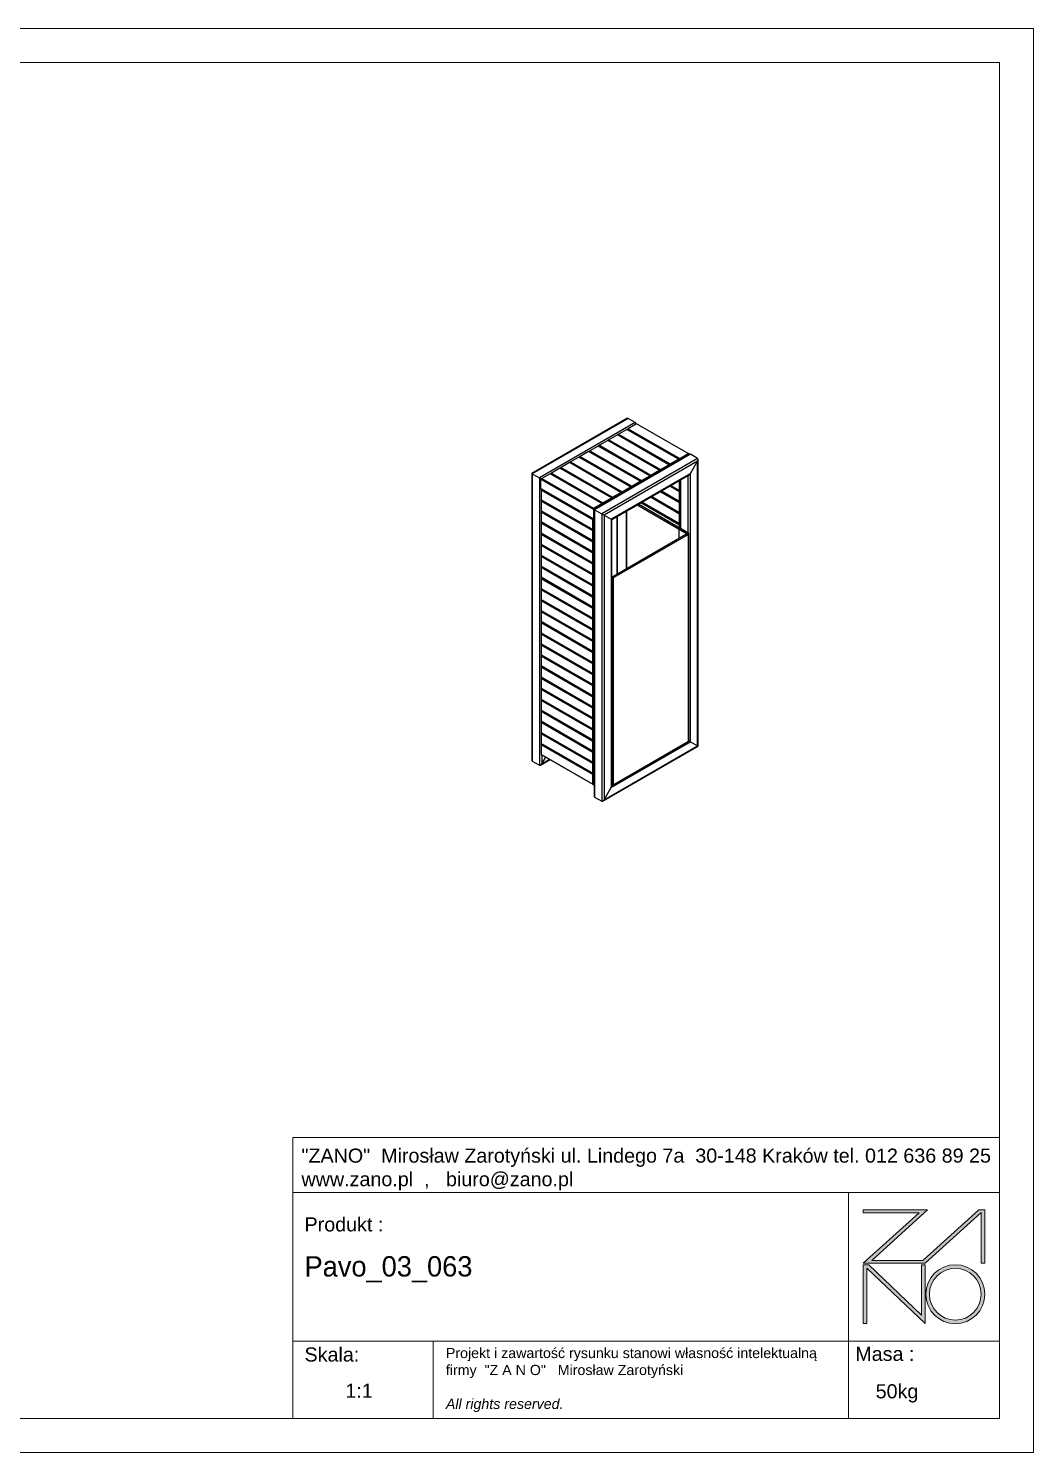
# Model space of a CAD drawing. Header units: millimetres. Extents: x 2058 to 7998, y -1405 to 2795.
# Drawn here: x 5033 to 7998, y -1405 to 2795 of the extents above; entities that cross this region are included whole.
import ezdxf

# ---------------------------------------------------------------- set-up
doc = ezdxf.new("R2010")
doc.units = ezdxf.units.MM
doc.layers.add('tabelka', color=155, linetype='Continuous')

# ---------------------------------------------------------------- blocks, each defined once
blk = doc.blocks.new('zano')
at = {"layer": 'Defpoints', "lineweight": 5}
for points in [[(6270.2, 3716.2), (6270.2, 3707.4), (6434.8, 3707.4), (6270.2, 3558.4), (6452.4, 3558.4), (6617.9, 3708.2), (6617.9, 3558.4), (6628.6, 3558.4), (6628.6, 3716.2), (6610.7, 3716.2), (6446.1, 3567.2), (6295.4, 3567.2), (6459.9, 3716.2), (6270.2, 3716.2), (6270.2, 3707.4)], [(6270.2, 3554.4), (6286.2, 3554.4), (6441.7, 3405.6), (6441.7, 3554.4), (6452.4, 3554.4), (6452.4, 3380.5), (6281, 3544.6), (6281, 3380.5), (6270.2, 3380.5)]]:
    blk.add_hatch(color=251, dxfattribs=at).paths.add_polyline_path(points)
h = blk.add_hatch(color=251, dxfattribs=at)
h.paths.add_polyline_path([(6454.7, 3467.4, 1), (6628.6, 3467.4, 1)])
h.paths.add_polyline_path([(6617.9, 3467.4, -1), (6465.4, 3467.4, -1)], flags=16)
at = {"layer": 'Defpoints', "color": 251, "lineweight": 5}
blk.add_lwpolyline([(6434.8, 3707.4), (6270.2, 3558.4), (6452.4, 3558.4), (6617.9, 3708.2), (6617.9, 3558.4), (6628.6, 3558.4), (6628.6, 3716.2), (6610.7, 3716.2), (6446.1, 3567.2), (6295.4, 3567.2), (6459.9, 3716.2), (6270.2, 3716.2), (6270.2, 3707.4), (6432.1, 3707.4)], dxfattribs=at)
for points in [[(6270.2, 3716.2), (6270.2, 3707.4), (6434.8, 3707.4), (6270.2, 3558.4), (6452.4, 3558.4), (6617.9, 3708.2), (6617.9, 3558.4), (6628.6, 3558.4), (6628.6, 3716.2), (6610.7, 3716.2), (6446.1, 3567.2), (6295.4, 3567.2), (6459.9, 3716.2), (6270.2, 3716.2), (6270.2, 3707.4)], [(6270.2, 3554.4), (6286.2, 3554.4), (6441.7, 3405.6), (6441.7, 3554.4), (6452.4, 3554.4), (6452.4, 3380.5), (6281, 3544.6), (6281, 3380.5), (6270.2, 3380.5)]]:
    blk.add_lwpolyline(points, close=True, dxfattribs=at)
for radius in [87, 76.3]:
    blk.add_circle((6541.7, 3467.4), radius, dxfattribs=at)
blk = doc.blocks.new('TABELA')
at = {"layer": 'tabelka', "lineweight": 5}
for p, q in [((4587.4, 3929.4), (6672.4, 3929.4)), ((4587.4, 3767.6), (4587.4, 3929.4)), ((4587.4, 3929.4), (6672.4, 3929.4)), ((6226.5, 3767.6), (6226.5, 3329)), ((4587.4, 3329), (6672.4, 3329)), ((5001.6, 3329), (5001.6, 3100.4)), ((6226.5, 3329), (6226.5, 3100.4))]:
    blk.add_line(p, q, dxfattribs=at)
blk.add_lwpolyline([(4587.4, 3767.6), (6672.4, 3767.6), (6672.4, 3100.4), (4587.4, 3100.4)], close=True, dxfattribs=at)
blk.add_blockref('zano', (0, 0))
at = {"layer": 'tabelka', "lineweight": 5, "attachment_point": 1}
for s, insert, char_height, width in [('{\\fArial|b0|i0|c238|p34;"ZANO"  Mirosław Zarotyński ul. Lindego 7a  30-148 Kraków tel. 012 636 89 25\\Pwww.zano.pl  ,   biuro@zano.pl}', (4613, 3896.9), 41.595, 2040.38), ('{\\fArial|b0|i0|c238|p34;Produkt : }', (4622, 3694.1), 41.595, 265.273), ('{\\fCentury Gothic|b0|i0|c238|p34;Pavo_03_063}', (4622, 3579.5), 60, 713.135), ('{\\fArial|b0|i0|c238|p34;Skala: }', (4622, 3310.3), 41.595, 191.675), ('{\\fArial|b0|i0|c238|p34;Masa :}', (6246.7, 3312.2), 41.595, 200.457), ('{\\fArial|b0|i0|c238|p34;1:1}', (4742.5, 3203.5), 41.595, 42.482), ('{\\fArial|b0|i0|c238|p34;50kg}', (6306.7, 3201.8), 41.595, 42.482)]:
    blk.add_mtext(s, dxfattribs=dict(at, insert=insert, char_height=char_height, width=width))
at = {"layer": 'tabelka', "color": 1, "lineweight": 5, "insert": (5038.9, 3308.9), "char_height": 30, "width": 1186.12, "attachment_point": 1}
blk.add_mtext('{\\fArial|b0|i0|c0|p34;Projekt i zawartość rysunku stanowi własność intelektualną firmy \\fArial|b0|i0|c238|p34; "Z A N O"   Mirosław Zarotyński\\fArial|b0|i1|c238|p34;\\P\\PAll rights reserved.}', dxfattribs=at)
blk = doc.blocks.new('izometria')
for p, q in [((501.7, -434.4), (221, -596.4)), ((505.4, -434), (222.6, -597.3)), ((526.3, -446.1), (243.5, -609.4)), ((530, -450.3), (505.3, -464.5)), ((526.3, -446.1), (505.4, -434)), ((527.9, -451.5), (527.9, -449.5)), ((682.1, -538), (530, -450.3)), ((445.2, -499.2), (420.4, -513.5)), ((448.7, -497.2), (445.2, -499.2)), ((597.2, -587), (445.2, -499.2)), ((473.5, -482.9), (448.7, -497.2)), ((448.7, -497.2), (600.7, -585)), ((477, -480.9), (473.5, -482.9)), ((625.5, -570.7), (473.5, -482.9)), ((501.7, -466.6), (477, -480.9)), ((477, -480.9), (629, -568.6)), ((505.3, -464.5), (501.7, -466.6)), ((653.8, -554.3), (501.7, -466.6)), ((505.3, -464.5), (657.3, -552.3)), ((388.6, -531.9), (363.9, -546.2)), ((392.1, -529.9), (388.6, -531.9)), ((540.6, -619.7), (388.6, -531.9)), ((416.9, -515.6), (392.1, -529.9)), ((392.1, -529.9), (544.2, -617.6)), ((685.6, -540.5), (404.9, -702.5)), ((689.3, -540.1), (406.4, -703.4)), ((420.4, -513.5), (416.9, -515.6)), ((568.9, -603.3), (416.9, -515.6)), ((420.4, -513.5), (572.4, -601.3)), ((657.3, -552.3), (682.1, -538)), ((685.6, -540.1), (657.3, -556.4)), ((685.6, -540.1), (682.1, -538)), ((685.6, -540.1), (685.6, -540.5)), ((710.2, -552.2), (689.3, -540.1)), ((303.7, -580.9), (279, -595.2)), ((307.3, -578.8), (303.7, -580.9)), ((455.8, -668.6), (303.7, -580.9)), ((332, -564.5), (307.3, -578.8)), ((307.3, -578.8), (459.3, -666.6)), ((335.6, -562.5), (332, -564.5)), ((484.1, -652.3), (332, -564.5)), ((360.3, -548.2), (335.6, -562.5)), ((335.6, -562.5), (487.6, -650.3)), ((363.9, -546.2), (360.3, -548.2)), ((512.3, -636), (360.3, -548.2)), ((363.9, -546.2), (515.9, -633.9)), ((710.2, -552.2), (427.4, -715.5)), ((710.2, -560.7), (434.7, -719.7)), ((572.4, -601.3), (597.2, -587)), ((600.7, -589), (597.2, -587)), ((600.7, -585), (625.5, -570.7)), ((629, -572.7), (600.7, -589)), ((600.7, -585), (600.7, -589)), ((629, -572.7), (625.5, -570.7)), ((629, -568.6), (653.8, -554.3)), ((657.3, -556.4), (629, -572.7)), ((629, -568.6), (629, -572.7)), ((629, -572.7), (629, -573.2)), ((657.3, -556.4), (653.8, -554.3)), ((657.3, -552.3), (657.3, -556.4)), ((657.3, -556.4), (657.3, -556.8)), ((689.3, -597), (710.2, -560.7)), ((710.2, -1399.8), (710.2, -560.7)), ((711.7, -1400.7), (711.7, -555.6)), ((221, -596.4), (221, -1441.5)), ((222.6, -597.3), (222.6, -1444.9)), ((222.6, -597.3), (243.5, -609.4)), ((243.5, -609.4), (243.5, -1456.9)), ((250.7, -611.5), (247.2, -613.5)), ((402.7, -703.3), (247.2, -613.5)), ((247.2, -613.5), (247.2, -640.5)), ((275.5, -597.2), (250.7, -611.5)), ((250.7, -611.5), (402.7, -699.3)), ((279, -595.2), (275.5, -597.2)), ((427.5, -685), (275.5, -597.2)), ((279, -595.2), (431, -682.9)), ((689.3, -597), (455.6, -731.8)), ((457.2, -732.7), (685.6, -600.8)), ((515.9, -633.9), (540.6, -619.7)), ((544.2, -621.7), (515.9, -638)), ((544.2, -621.7), (540.6, -619.7)), ((544.2, -617.6), (568.9, -603.3)), ((572.4, -605.4), (544.2, -621.7)), ((544.2, -617.6), (544.2, -621.7)), ((544.2, -621.7), (544.2, -622.1)), ((572.4, -605.4), (568.9, -603.3)), ((600.7, -589), (572.4, -605.4)), ((572.4, -601.3), (572.4, -605.4)), ((572.4, -605.4), (572.4, -605.8)), ((600.7, -589), (600.7, -589.5)), ((656.9, -618.2), (656.2, -617.8)), ((659.5, -616.8), (656.9, -618.2)), ((656.9, -646.8), (656.9, -618.2)), ((659.5, -615.9), (659.5, -759)), ((661, -759.8), (661, -615.1)), ((681.9, -771.9), (681.9, -603)), ((689.3, -1387.7), (689.3, -597)), ((247.2, -640.5), (402.7, -730.3)), ((247.2, -640.5), (250.7, -642.5)), ((248.9, -641.5), (404.5, -731.3)), ((248.9, -641.5), (248.9, -645.6)), ((248.9, -641.5), (248.9, -641.5)), ((401, -733.3), (248.9, -645.6)), ((248.9, -645.6), (248.9, -674.2)), ((402.7, -730.3), (250.7, -642.5)), ((431, -682.9), (455.8, -668.6)), ((459.3, -670.7), (431, -687)), ((459.3, -670.7), (455.8, -668.6)), ((459.3, -666.6), (484.1, -652.3)), ((487.6, -654.4), (459.3, -670.7)), ((459.3, -666.6), (459.3, -670.7)), ((459.3, -670.7), (459.3, -671.1)), ((487.6, -654.4), (484.1, -652.3)), ((487.6, -650.3), (512.3, -636)), ((515.9, -638), (487.6, -654.4)), ((487.6, -650.3), (487.6, -654.4)), ((487.6, -654.4), (487.6, -654.8)), ((515.9, -638), (512.3, -636)), ((515.9, -633.9), (515.9, -638)), ((515.9, -638), (515.9, -638.5)), ((656.9, -716.2), (571.3, -666.8)), ((574.9, -664.8), (659.5, -713.6)), ((574.9, -664.8), (656.9, -712.1)), ((656.9, -683.6), (599.6, -650.5)), ((603.2, -648.4), (656.9, -679.5)), ((659.5, -680.9), (603.2, -648.4)), ((656.9, -650.9), (627.9, -634.1)), ((631.5, -632.1), (659.5, -648.3)), ((631.5, -632.1), (656.9, -646.8)), ((656.9, -646.8), (659.5, -648.3)), ((659.5, -649.5), (656.9, -650.9)), ((656.9, -679.5), (656.9, -650.9)), ((248.9, -674.2), (401, -761.9)), ((404.5, -764), (248.9, -674.2)), ((248.9, -674.2), (248.9, -674.2)), ((248.9, -674.2), (248.9, -678.2)), ((401, -766), (248.9, -678.2)), ((248.9, -678.2), (248.9, -706.8)), ((248.9, -706.8), (401, -794.6)), ((404.5, -796.6), (248.9, -706.8)), ((248.9, -706.8), (248.9, -706.8)), ((248.9, -706.8), (248.9, -710.9)), ((401, -798.7), (248.9, -710.9)), ((248.9, -710.9), (248.9, -739.5)), ((402.7, -699.3), (427.5, -685)), ((431, -687), (402.7, -703.3)), ((402.7, -699.3), (402.7, -703.3)), ((402.7, -703.3), (402.7, -730.3)), ((404.9, -702.5), (404.9, -1547.6)), ((406.4, -703.4), (406.4, -1551)), ((406.4, -703.4), (427.4, -715.5)), ((431, -687), (427.5, -685)), ((431, -682.9), (431, -687)), ((431, -687), (431, -687.5)), ((499.6, -708.2), (499.6, -878.5)), ((500.7, -707.6), (500.7, -877.8)), ((679.2, -775.1), (531.5, -689.8)), ((532.2, -689.4), (679.9, -774.7)), ((683.6, -772.9), (535.6, -687.4)), ((656.9, -748.9), (543, -683.1)), ((546.6, -681.1), (656.9, -744.8)), ((659.5, -746.3), (546.6, -681.1)), ((656.9, -679.5), (659.5, -680.9)), ((659.5, -682.1), (656.9, -683.6)), ((656.9, -712.1), (656.9, -683.6)), ((656.9, -712.1), (659.5, -713.6)), ((248.9, -739.5), (401, -827.2)), ((404.5, -829.3), (248.9, -739.5)), ((248.9, -739.5), (248.9, -739.5)), ((248.9, -739.5), (248.9, -743.6)), ((401, -831.3), (248.9, -743.6)), ((248.9, -743.6), (248.9, -772.1)), ((404.5, -731.3), (401, -733.3)), ((401, -761.9), (401, -733.3)), ((402.7, -730.3), (404.9, -729)), ((404.9, -729), (402.7, -730.3)), ((402.7, -730.3), (402.7, -730.3)), ((404.5, -731.3), (404.9, -731.1)), ((404.5, -731.3), (404.5, -764)), ((427.4, -715.5), (427.4, -1563.1)), ((434.7, -719.7), (434.7, -1558.8)), ((434.7, -719.7), (455.6, -731.8)), ((455.6, -731.8), (455.6, -1522.6)), ((457.2, -1517.4), (457.2, -732.7)), ((471.9, -724.2), (471.9, -894.5)), ((472.9, -723.6), (472.9, -893.9)), ((659.5, -714.8), (656.9, -716.2)), ((656.9, -744.8), (656.9, -716.2)), ((656.9, -744.8), (659.5, -746.3)), ((659.5, -747.4), (656.9, -748.9)), ((656.9, -757.5), (656.9, -748.9)), ((248.9, -772.1), (404.5, -862)), ((248.9, -772.1), (248.9, -776.2)), ((248.9, -772.1), (401, -859.9)), ((248.9, -772.1), (248.9, -772.1)), ((401, -864), (248.9, -776.2)), ((248.9, -776.2), (248.9, -804.8)), ((401, -761.9), (404.5, -764)), ((404.5, -764), (401, -766)), ((401, -794.6), (401, -766)), ((401, -794.6), (404.5, -796.6)), ((404.5, -796.6), (401, -798.7)), ((404.5, -764), (404.9, -763.7)), ((404.5, -764), (404.5, -796.6)), ((404.5, -796.6), (404.9, -796.4)), ((404.5, -796.6), (404.5, -829.3)), ((675.3, -777), (460.4, -901.1)), ((682.9, -776.2), (462.6, -903.4)), ((679.2, -775.1), (655.2, -761.2)), ((655.2, -761.2), (655.2, -761.2)), ((655.2, -761.2), (655.2, -788.6)), ((675.9, -777), (681.4, -773.8)), ((682.9, -774.3), (682.5, -774.6)), ((682.7, -774.2), (682.9, -774.3)), ((682.9, -774.3), (684, -773.7)), ((682.9, -776.2), (682.9, -1386.5)), ((683.6, -1386.2), (683.6, -775.3)), ((684, -1384.7), (684, -773.7)), ((248.9, -804.8), (404.5, -894.6)), ((248.9, -804.8), (248.9, -808.9)), ((248.9, -804.8), (401, -892.6)), ((248.9, -804.8), (248.9, -804.8)), ((401, -896.7), (248.9, -808.9)), ((248.9, -808.9), (248.9, -837.5)), ((248.9, -837.5), (404.5, -927.3)), ((248.9, -837.5), (248.9, -841.6)), ((248.9, -837.5), (401, -925.2)), ((248.9, -837.5), (248.9, -837.5)), ((401, -827.2), (401, -798.7)), ((401, -827.2), (404.5, -829.3)), ((404.5, -829.3), (401, -831.3)), ((401, -859.9), (401, -831.3)), ((404.5, -829.3), (404.9, -829.1)), ((404.5, -829.3), (404.5, -862)), ((401, -929.3), (248.9, -841.6)), ((248.9, -841.6), (248.9, -870.1)), ((248.9, -870.1), (401, -957.9)), ((404.5, -959.9), (248.9, -870.1)), ((248.9, -870.1), (248.9, -870.1)), ((248.9, -870.1), (248.9, -874.2)), ((401, -962), (248.9, -874.2)), ((248.9, -874.2), (248.9, -902.8)), ((401, -859.9), (404.5, -862)), ((404.5, -862), (401, -864)), ((401, -892.6), (401, -864)), ((404.5, -862), (404.9, -861.7)), ((404.5, -862), (404.5, -894.6)), ((248.9, -902.8), (401, -990.6)), ((404.5, -992.6), (248.9, -902.8)), ((248.9, -902.8), (248.9, -902.8)), ((248.9, -902.8), (248.9, -906.9)), ((401, -994.6), (248.9, -906.9)), ((248.9, -906.9), (248.9, -935.5)), ((401, -892.6), (404.5, -894.6)), ((404.5, -894.6), (401, -896.7)), ((401, -925.2), (401, -896.7)), ((404.5, -894.6), (404.9, -894.4)), ((404.5, -894.6), (404.5, -927.3)), ((458.2, -901.1), (457.2, -900.5)), ((457.2, -902.8), (458.8, -903.7)), ((457.2, -904), (457.7, -904.4)), ((457.5, -902.6), (457.3, -902.5)), ((457.4, -903), (457.5, -902.6)), ((457.5, -902.6), (458.5, -902.5)), ((458.8, -903.7), (457.7, -904.4)), ((457.7, -904.4), (457.7, -1514.7)), ((458.3, -903.4), (458.5, -902.5)), ((459.8, -903.7), (461.5, -902.8)), ((460.9, -904.4), (459.8, -903.7)), ((461.1, -902.6), (460.1, -902.5)), ((460.1, -902.5), (460.4, -903.4)), ((460.9, -904.4), (462.6, -903.4)), ((460.9, -904.4), (460.9, -1514.7)), ((461.4, -902.5), (461.1, -902.6)), ((461.1, -902.6), (461.2, -903)), ((461.5, -902.8), (462.6, -903.4)), ((248.9, -935.5), (404.5, -1025.3)), ((248.9, -935.5), (248.9, -939.5)), ((248.9, -935.5), (401, -1023.2)), ((248.9, -935.5), (248.9, -935.5)), ((401, -1027.3), (248.9, -939.5)), ((248.9, -939.5), (248.9, -968.1)), ((401, -925.2), (404.5, -927.3)), ((404.5, -927.3), (401, -929.3)), ((401, -957.9), (401, -929.3)), ((401, -957.9), (404.5, -959.9)), ((404.5, -959.9), (401, -962)), ((401, -990.6), (401, -962)), ((404.5, -927.3), (404.9, -927.1)), ((404.5, -927.3), (404.5, -959.9)), ((404.5, -959.9), (404.9, -959.7)), ((404.5, -959.9), (404.5, -992.6)), ((248.9, -968.1), (401, -1055.9)), ((404.5, -1057.9), (248.9, -968.1)), ((248.9, -968.1), (248.9, -968.1)), ((248.9, -968.1), (248.9, -972.2)), ((401, -1060), (248.9, -972.2)), ((248.9, -972.2), (248.9, -1000.8)), ((248.9, -1000.8), (404.5, -1090.6)), ((248.9, -1000.8), (248.9, -1004.9)), ((248.9, -1000.8), (401, -1088.5)), ((248.9, -1000.8), (248.9, -1000.8)), ((401, -1092.6), (248.9, -1004.9)), ((248.9, -1004.9), (248.9, -1033.4)), ((401, -990.6), (404.5, -992.6)), ((404.5, -992.6), (401, -994.6)), ((401, -1023.2), (401, -994.6)), ((404.5, -992.6), (404.9, -992.4)), ((404.5, -992.6), (404.5, -1025.3)), ((248.9, -1033.4), (401, -1121.2)), ((404.5, -1123.2), (248.9, -1033.4)), ((248.9, -1033.4), (248.9, -1033.4)), ((248.9, -1033.4), (248.9, -1037.5)), ((401, -1125.3), (248.9, -1037.5)), ((248.9, -1037.5), (248.9, -1066.1)), ((401, -1023.2), (404.5, -1025.3)), ((404.5, -1025.3), (401, -1027.3)), ((401, -1055.9), (401, -1027.3)), ((404.5, -1025.3), (404.9, -1025)), ((404.5, -1025.3), (404.5, -1057.9)), ((248.9, -1066.1), (404.5, -1155.9)), ((248.9, -1066.1), (248.9, -1070.2)), ((248.9, -1066.1), (401, -1153.9)), ((248.9, -1066.1), (248.9, -1066.1)), ((401, -1157.9), (248.9, -1070.2)), ((248.9, -1070.2), (248.9, -1098.8)), ((401, -1055.9), (404.5, -1057.9)), ((404.5, -1057.9), (401, -1060)), ((401, -1088.5), (401, -1060)), ((401, -1088.5), (404.5, -1090.6)), ((404.5, -1090.6), (401, -1092.6)), ((404.5, -1057.9), (404.9, -1057.7)), ((404.5, -1057.9), (404.5, -1090.6)), ((404.5, -1090.6), (404.9, -1090.4)), ((404.5, -1090.6), (404.5, -1123.2)), ((248.9, -1098.8), (401, -1186.5)), ((404.5, -1188.6), (248.9, -1098.8)), ((248.9, -1098.8), (248.9, -1098.8)), ((248.9, -1098.8), (248.9, -1102.8)), ((401, -1190.6), (248.9, -1102.8)), ((248.9, -1102.8), (248.9, -1131.4)), ((248.9, -1131.4), (401, -1219.2)), ((404.5, -1221.2), (248.9, -1131.4)), ((248.9, -1131.4), (248.9, -1131.4)), ((248.9, -1131.4), (248.9, -1135.5)), ((401, -1121.2), (401, -1092.6)), ((401, -1121.2), (404.5, -1123.2)), ((404.5, -1123.2), (401, -1125.3)), ((401, -1153.9), (401, -1125.3)), ((404.5, -1123.2), (404.9, -1123)), ((404.5, -1123.2), (404.5, -1155.9)), ((401, -1223.3), (248.9, -1135.5)), ((248.9, -1135.5), (248.9, -1164.1)), ((248.9, -1164.1), (401, -1251.9)), ((404.5, -1253.9), (248.9, -1164.1)), ((248.9, -1164.1), (248.9, -1164.1)), ((248.9, -1164.1), (248.9, -1168.2)), ((401, -1255.9), (248.9, -1168.2)), ((248.9, -1168.2), (248.9, -1196.7)), ((401, -1153.9), (404.5, -1155.9)), ((404.5, -1155.9), (401, -1157.9)), ((401, -1186.5), (401, -1157.9)), ((404.5, -1155.9), (404.9, -1155.7)), ((404.5, -1155.9), (404.5, -1188.6)), ((248.9, -1196.7), (404.5, -1286.6)), ((248.9, -1196.7), (248.9, -1200.8)), ((248.9, -1196.7), (401, -1284.5)), ((248.9, -1196.7), (248.9, -1196.7)), ((401, -1288.6), (248.9, -1200.8)), ((248.9, -1200.8), (248.9, -1229.4)), ((401, -1186.5), (404.5, -1188.6)), ((404.5, -1188.6), (401, -1190.6)), ((401, -1219.2), (401, -1190.6)), ((404.5, -1188.6), (404.9, -1188.3)), ((404.5, -1188.6), (404.5, -1221.2)), ((248.9, -1229.4), (401, -1317.2)), ((404.5, -1319.2), (248.9, -1229.4)), ((248.9, -1229.4), (248.9, -1229.4)), ((248.9, -1229.4), (248.9, -1233.5)), ((401, -1321.3), (248.9, -1233.5)), ((248.9, -1233.5), (248.9, -1262.1)), ((401, -1219.2), (404.5, -1221.2)), ((404.5, -1221.2), (401, -1223.3)), ((401, -1251.9), (401, -1223.3)), ((401, -1251.9), (404.5, -1253.9)), ((404.5, -1253.9), (401, -1255.9)), ((401, -1284.5), (401, -1255.9)), ((404.5, -1221.2), (404.9, -1221)), ((404.5, -1221.2), (404.5, -1253.9)), ((404.5, -1253.9), (404.9, -1253.7)), ((404.5, -1253.9), (404.5, -1286.6)), ((248.9, -1262.1), (404.5, -1351.9)), ((248.9, -1262.1), (248.9, -1266.2)), ((248.9, -1262.1), (401, -1349.8)), ((248.9, -1262.1), (248.9, -1262.1)), ((401, -1353.9), (248.9, -1266.2)), ((248.9, -1266.2), (248.9, -1294.7)), ((248.9, -1294.7), (401, -1382.5)), ((404.5, -1384.5), (248.9, -1294.7)), ((248.9, -1294.7), (248.9, -1294.7)), ((248.9, -1294.7), (248.9, -1298.8)), ((401, -1386.6), (248.9, -1298.8)), ((248.9, -1298.8), (248.9, -1327.4)), ((401, -1284.5), (404.5, -1286.6)), ((404.5, -1286.6), (401, -1288.6)), ((401, -1317.2), (401, -1288.6)), ((404.5, -1286.6), (404.9, -1286.3)), ((404.5, -1286.6), (404.5, -1319.2)), ((248.9, -1327.4), (401, -1415.2)), ((404.5, -1417.2), (248.9, -1327.4)), ((248.9, -1327.4), (248.9, -1327.4)), ((248.9, -1327.4), (248.9, -1331.5)), ((401, -1419.2), (248.9, -1331.5)), ((248.9, -1331.5), (248.9, -1360.1)), ((401, -1317.2), (404.5, -1319.2)), ((404.5, -1319.2), (401, -1321.3)), ((401, -1349.8), (401, -1321.3)), ((404.5, -1319.2), (404.9, -1319)), ((404.5, -1319.2), (404.5, -1351.9)), ((248.9, -1360.1), (404.5, -1449.9)), ((248.9, -1360.1), (248.9, -1364.1)), ((248.9, -1360.1), (401, -1447.8)), ((248.9, -1360.1), (248.9, -1360.1)), ((401, -1451.9), (248.9, -1364.1)), ((248.9, -1364.1), (248.9, -1392.7)), ((401, -1349.8), (404.5, -1351.9)), ((404.5, -1351.9), (401, -1353.9)), ((401, -1382.5), (401, -1353.9)), ((401, -1382.5), (404.5, -1384.5)), ((404.5, -1384.5), (401, -1386.6)), ((404.5, -1351.9), (404.9, -1351.7)), ((404.5, -1351.9), (404.5, -1384.5)), ((404.5, -1384.5), (404.9, -1384.3)), ((404.5, -1384.5), (404.5, -1417.2)), ((683.6, -1384.9), (684, -1384.7)), ((248.9, -1392.7), (401, -1480.5)), ((404.5, -1482.5), (248.9, -1392.7)), ((248.9, -1392.7), (248.9, -1392.7)), ((248.9, -1392.7), (248.9, -1396.8)), ((401, -1484.6), (248.9, -1396.8)), ((248.9, -1396.8), (248.9, -1425.4)), ((248.9, -1425.4), (401, -1513.1)), ((404.5, -1515.2), (248.9, -1425.4)), ((248.9, -1425.4), (248.9, -1425.4)), ((250.9, -1426.5), (250.9, -1452.7)), ((401, -1415.2), (401, -1386.6)), ((401, -1415.2), (404.5, -1417.2)), ((404.5, -1417.2), (401, -1419.2)), ((401, -1447.8), (401, -1419.2)), ((404.5, -1417.2), (404.9, -1417)), ((404.5, -1417.2), (404.5, -1449.9)), ((431, -1562.7), (711.7, -1400.7)), ((434.7, -1558.8), (710.2, -1399.8)), ((455.6, -1522.6), (689.3, -1387.7)), ((460.7, -1515.6), (682.2, -1387.7)), ((460.9, -1514.7), (682.9, -1386.5)), ((682.8, -1387), (682.9, -1387.1)), ((682.9, -1386.5), (682.9, -1387.1)), ((689.3, -1387.7), (710.2, -1399.8)), ((222.6, -1444.9), (243.5, -1456.9)), ((247.2, -1456.6), (275.1, -1440.5)), ((250.9, -1452.7), (262.2, -1433)), ((250.9, -1452.7), (273.6, -1439.6)), ((401, -1447.8), (404.5, -1449.9)), ((404.5, -1449.9), (401, -1451.9)), ((401, -1480.5), (401, -1451.9)), ((404.5, -1449.9), (404.9, -1449.6)), ((404.5, -1449.9), (404.5, -1482.5)), ((401, -1480.5), (404.5, -1482.5)), ((404.5, -1482.5), (401, -1484.6)), ((401, -1513.1), (401, -1484.6)), ((404.5, -1482.5), (404.9, -1482.3)), ((404.5, -1482.5), (404.5, -1515.2)), ((401, -1513.1), (404.5, -1515.2)), ((404.5, -1515.2), (404.9, -1515)), ((406.4, -1551), (427.4, -1563.1)), ((434.7, -1558.8), (455.6, -1522.6)), ((457.2, -1514.4), (457.7, -1514.7)), ((457.7, -1514.7), (457.7, -1515.3)), ((460.9, -1515.3), (460.9, -1514.7))]:
    blk.add_line(p, q)
at = {"flags": 128}
for points in [[(684, -773.7), (683.9, -773.2), (683.6, -772.9), (683.1, -772.9), (682.5, -773.1), (682, -773.7), (681.8, -774)], [(682.9, -774.3), (682.9, -774.3), (682.9, -774.2), (682.8, -774.2), (682.7, -774.2), (682.6, -774.3), (682.6, -774.5), (682.5, -774.6), (682.5, -774.6)], [(458.5, -902.5), (458.6, -901.8), (458.4, -901.3), (458.1, -901), (457.6, -901.1), (457.2, -901.3)], [(457.5, -902.6), (457.5, -902.5), (457.5, -902.4), (457.5, -902.4), (457.4, -902.4), (457.3, -902.5), (457.2, -902.5), (457.2, -902.6)], [(462.6, -903.4), (462.4, -902.7), (462.1, -902), (461.6, -901.4), (461.1, -901.1), (460.6, -901), (460.2, -901.3), (460, -901.8), (460.1, -902.5)], [(461.5, -902.8), (461.5, -902.7), (461.4, -902.5), (461.3, -902.5), (461.3, -902.4), (461.2, -902.4), (461.1, -902.4), (461.1, -902.5), (461.1, -902.6)]]:
    blk.add_lwpolyline(points, dxfattribs=at)
for centre, radius, start, end in [((675.6, -777.7), 0.737, 70.6707, 118.0761), ((680.3, -776.2), 2.62, 1.4728, 66.6595), ((682.6, -775.3), 0.977, 290.7836, 69.2161), ((459.3, -901.3), 3.44, 242.6095, 297.3903), ((459.3, -902.7), 1.13, 242.6096, 297.3902), ((682.5, -1386.1), 1.12, 294.3747, 354.3049), ((459.3, -1512.2), 3.44, 242.6095, 297.3903)]:
    blk.add_arc(centre, radius, start, end)
for centre, major_axis, ratio, start_param, end_param in [((501.7, -440.4), (3.68, 6.37), 0.577335, 0.000041, 0.785358), ((501.7, -440.4), (3.68, 6.37), 0.577335, 0.000041, 0.785358), ((522.7, -452.5), (3.68, 6.37), 0.577335, 5.151029, 6.283226), ((522.7, -452.5), (3.68, 6.37), 0.577335, 5.151029, 6.283226), ((685.6, -546.5), (3.68, 6.37), 0.577335, 0.000041, 0.785358), ((685.6, -546.5), (3.68, 6.37), 0.577335, 0.000041, 0.785358), ((706.5, -558.6), (3.68, 6.37), 0.577335, 4.71243, 6.283226), ((706.5, -558.6), (3.68, 6.37), 0.577335, 4.71243, 6.283226), ((226.2, -599.4), (5.2, -3), 0.00007, 2.356235, 3.141633), ((226.2, -599.4), (5.2, -3), 0.00007, 2.356235, 3.141552), ((247.2, -611.5), (5.2, -3), 0.00007, 1.208658, 2.356235), ((247.2, -611.5), (5.2, -3), 0.00007, 1.224009, 2.356235), ((685.6, -594.8), (3.68, 6.37), 0.577335, 3.92695, 4.71243), ((685.6, -594.8), (3.68, 6.37), 0.577335, 3.92695, 4.71243), ((410.1, -705.5), (5.2, -3), 0.00007, 2.356235, 3.141633), ((410.1, -705.5), (5.2, -3), 0.00007, 2.356235, 3.141552), ((431, -717.6), (5.2, -3), 0.00007, 0.785439, 2.356235), ((431, -717.6), (5.2, -3), 0.00007, 0.785439, 2.356235), ((452, -729.7), (5.2, -3), 0.00007, 0.000041, 0.785439), ((452, -729.7), (5.2, -3), 0.00007, 6.283145, 7.068624), ((685.6, -1385.6), (5.2, -3), 0.00007, 0.785439, 1.879427), ((685.6, -1385.6), (5.2, -3), 0.00007, 0.785439, 1.879427), ((706.5, -1397.7), (5.2, -3), 0.00007, 6.283145, 7.068624), ((706.5, -1397.7), (5.2, -3), 0.00007, 0.000041, 0.785439), ((226.2, -1438.5), (3.68, 6.37), 0.577335, 2.356235, 3.141633), ((226.2, -1438.5), (3.68, 6.37), 0.577335, 2.356235, 3.141633), ((247.2, -1450.6), (3.68, 6.37), 0.577335, 3.141633, 4.71243), ((247.2, -1450.6), (3.68, 6.37), 0.577335, 3.141633, 4.71243), ((410.1, -1544.6), (3.68, 6.37), 0.577335, 2.356235, 3.141633), ((410.1, -1544.6), (3.68, 6.37), 0.577335, 2.356235, 3.141633), ((452, -1520.5), (3.68, 6.37), 0.577335, 4.71243, 5.497828), ((452, -1520.5), (3.68, 6.37), 0.577335, 4.71243, 5.497828), ((431, -1556.7), (3.68, 6.37), 0.577335, 3.141633, 4.71243), ((431, -1556.7), (3.68, 6.37), 0.577335, 3.141633, 4.71243)]:
    blk.add_ellipse(centre, major_axis=major_axis, ratio=ratio, start_param=start_param, end_param=end_param)
for points, knots in [([(682.9, -1386.5), (682.9, -1386.7), (682.8, -1387.1), (682.5, -1387.5), (682.3, -1387.6), (682.2, -1387.6)], [0, 0, 0, 0, 0.4300973, 0.8684023, 1, 1, 1, 1]), ([(457.7, -1514.7), (457.7, -1514.9), (457.7, -1515.1), (457.7, -1515.2), (457.7, -1515.2)], [0, 0, 0, 0, 0.893104, 1, 1, 1, 1]), ([(457.8, -1515.3), (457.8, -1515.4), (457.8, -1515.5), (457.9, -1515.5), (458, -1515.5)], [0, 0, 0, 0, 0.672848, 1, 1, 1, 1]), ([(460.2, -1515.6), (460.2, -1515.6), (460.4, -1515.7), (460.6, -1515.6), (460.9, -1515.4), (460.9, -1515.1), (460.9, -1514.8), (460.9, -1514.7)], [0, 0, 0, 0, 0.019298, 0.292882, 0.56647, 0.840053, 1, 1, 1, 1])]:
    blk.add_open_spline(points, degree=3, knots=knots)

msp = doc.modelspace()

# ---------------------------------------------------------------- linework, layer by layer
at = {"layer": 'tabelka', "lineweight": 5}
for points in [[(2057.51, 2794.7), (7997.51, 2794.7), (7997.51, -1405.3), (2057.51, -1405.3)], [(2157.51, 2694.7), (7897.51, 2694.7), (7897.51, -1305.3), (2157.51, -1305.3)]]:
    msp.add_lwpolyline(points, close=True, dxfattribs=at)

# ---------------------------------------------------------------- block references
for name, p in [('izometria', (6296.44, 2078.82)), ('TABELA', (1225.13, -4405.7))]:
    msp.add_blockref(name, p)

doc.saveas('drawing.dxf')
